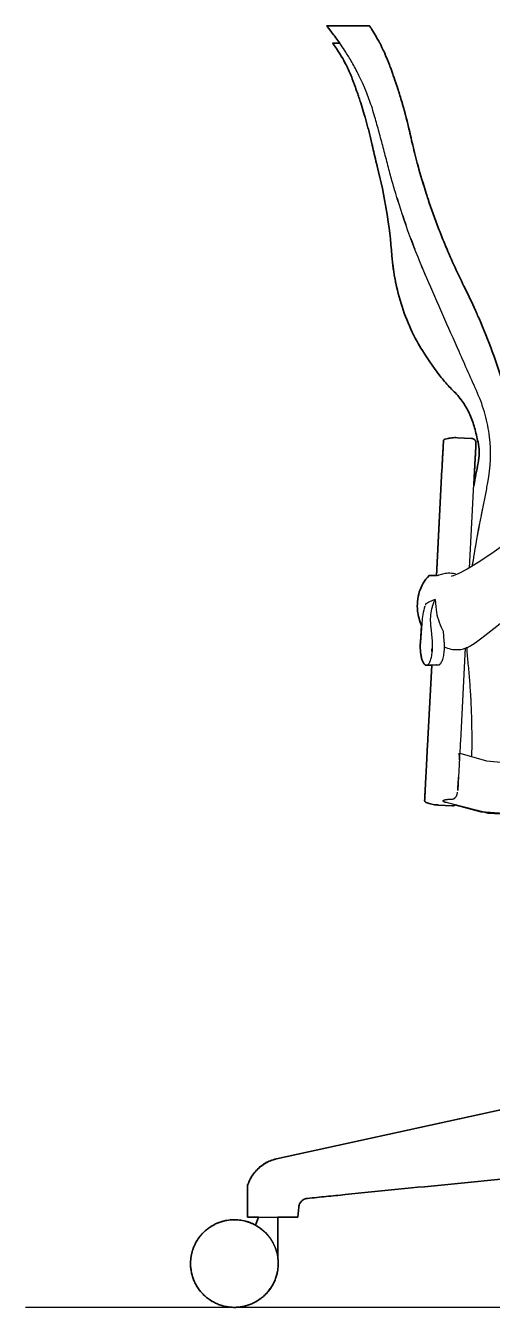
# Model space of a CAD drawing. Header units: millimetres. Extents: x 0 to 2114, y -1173 to 930.
# Drawn here: x 1172 to 1510, y 0 to 930 of the extents above; entities that cross this region are included whole.
import ezdxf

# ---------------------------------------------------------------- set-up
doc = ezdxf.new("R2010")
doc.units = ezdxf.units.MM
doc.layers.add('Blocks', color=7, linetype='Continuous')
for name, color, linetype, lineweight, true_color in [('Blocks$Inner', 7, 'Continuous', 25, 0x007f00), ('Blocks$Outline', 7, 'Continuous', 35, 0xff3f3f), ('Groud', 7, 'Continuous', 25, 0x243775)]:
    doc.layers.add(name, color=color, linetype=linetype, lineweight=lineweight, true_color=true_color)

# ---------------------------------------------------------------- blocks, each defined once
blk = doc.blocks.new('Aeron Size A Office Chair Side')
at = {"layer": 'Blocks$Inner'}
for p, q in [((218.11, 929.75), (249.33, 929.75)), ((227.8, 917.14), (222.52, 917.14)), ((287.23, 495.78), (286.24, 482.64)), ((294.91, 483.34), (293.96, 493.5)), ((294.87, 465.79), (290.6, 465.79)), ((298.97, 465.79), (290.6, 465.79)), ((311.44, 364.46), (311.42, 364.44)), ((168.83, 65.34), (166.59, 59.67)), ((182.91, 35.53), (182.85, 65.34))]:
    blk.add_line(p, q, dxfattribs=at)
for points in [[(325.48, 606.7), (325.49, 606.92), (325.54, 607.72), (325.58, 608.52), (325.62, 609.32), (325.66, 610.12), (325.7, 610.91), (325.74, 611.69), (325.78, 612.47), (325.82, 613.23), (325.86, 613.99), (325.9, 614.73), (325.94, 615.46), (325.98, 616.18), (326.02, 616.88), (326.05, 617.57), (326.09, 618.24), (326.12, 618.89), (326.15, 619.52), (326.19, 620.13), (326.22, 620.71), (326.25, 621.28), (326.27, 621.82), (326.3, 622.34), (326.33, 622.83), (326.35, 623.3), (326.38, 623.74), (326.4, 624.16), (326.42, 624.54), (326.44, 624.9), (326.45, 625.23), (326.47, 625.53), (326.48, 625.79), (326.5, 626.03), (326.51, 626.24), (326.52, 626.41), (326.52, 626.56), (326.53, 626.67), (326.53, 626.75), (326.54, 626.81), (326.54, 626.95), (326.54, 627.09), (326.53, 627.22), (326.52, 627.36), (326.5, 627.49), (326.48, 627.63), (326.45, 627.76), (326.42, 627.89), (326.38, 628.02), (326.34, 628.15), (326.29, 628.28), (326.24, 628.4), (326.18, 628.52), (326.11, 628.64), (326.05, 628.76), (325.97, 628.87), (325.89, 628.98), (325.81, 629.09), (325.73, 629.2), (325.64, 629.3), (325.54, 629.4), (325.44, 629.49), (325.34, 629.58), (325.24, 629.67), (325.13, 629.75), (325.02, 629.82), (324.9, 629.9), (324.78, 629.96), (324.66, 630.03), (324.54, 630.09), (324.42, 630.14), (324.29, 630.19), (324.16, 630.23), (324.03, 630.27), (323.9, 630.3), (323.77, 630.33), (323.63, 630.35), (323.5, 630.37), (323.36, 630.38), (323.33, 630.38), (313.04, 630.92), (312.03, 630.95), (311.01, 630.94), (310, 630.9), (308.98, 630.81), (307.98, 630.68), (306.97, 630.51), (306.43, 630.4), (304.15, 629.91), (304.09, 629.9), (304.03, 629.88), (303.98, 629.87), (303.92, 629.84), (303.86, 629.82), (303.81, 629.8), (303.75, 629.77), (303.7, 629.74), (303.65, 629.71), (303.6, 629.67), (303.55, 629.64), (303.5, 629.6), (303.46, 629.56), (303.41, 629.52), (303.37, 629.48), (303.33, 629.43), (303.29, 629.39), (303.25, 629.34), (303.22, 629.29), (303.18, 629.24), (303.15, 629.19), (303.12, 629.13), (303.1, 629.08), (303.07, 629.02), (303.05, 628.97), (303.03, 628.91), (303.01, 628.85), (302.99, 628.8), (302.98, 628.74), (302.97, 628.68), (302.96, 628.62), (302.96, 628.56), (302.95, 628.51), (302.95, 628.49), (302.95, 628.43), (302.94, 628.34), (302.94, 628.21), (302.93, 628.06), (302.92, 627.87), (302.91, 627.65), (302.89, 627.4), (302.88, 627.11), (302.86, 626.8), (302.85, 626.46), (302.83, 626.08), (302.8, 625.68), (302.78, 625.25), (302.76, 624.79), (302.73, 624.31), (302.71, 623.8), (302.68, 623.26), (302.65, 622.7), (302.62, 622.11), (302.59, 621.5), (302.55, 620.88), (302.52, 620.23), (302.48, 619.56), (302.45, 618.87), (302.41, 618.16), (302.37, 617.44), (302.33, 616.7), (302.29, 615.95), (302.25, 615.19), (302.21, 614.41), (302.17, 613.62), (302.13, 612.83), (302.09, 612.03), (302.05, 611.22), (302, 610.4), (301.96, 609.58), (301.92, 608.76), (301.87, 607.94), (297.83, 530.81)], [(321.79, 536.31), (325.48, 606.7), (325.52, 607.51), (325.57, 608.31), (325.61, 609.11), (325.65, 609.91), (325.69, 610.7), (325.73, 611.48), (325.77, 612.26), (325.81, 613.03), (325.85, 613.79), (325.89, 614.53), (325.93, 615.27), (325.97, 615.99), (326.01, 616.7), (326.04, 617.39), (326.08, 618.06), (326.11, 618.71), (326.15, 619.35), (326.18, 619.96), (326.21, 620.56), (326.24, 621.13), (326.27, 621.68), (326.29, 622.2), (326.32, 622.7), (326.35, 623.18), (326.37, 623.63), (326.39, 624.05), (326.41, 624.44), (326.43, 624.81), (326.45, 625.14), (326.46, 625.45), (326.48, 625.72), (326.49, 625.97), (326.5, 626.19), (326.51, 626.37), (326.52, 626.52), (326.53, 626.64), (326.53, 626.73), (326.54, 626.79), (326.54, 626.81)], [(373.51, 595.14), (372.32, 584.64), (363.42, 568.66), (350.58, 555.82), (338.04, 546.94), (328.01, 540.35), (320.06, 535.61), (314.06, 532.48), (310.03, 530.78), (309.05, 530.46), (308.52, 530.32)], [(381.11, 525.28), (369.34, 516.23), (361.85, 510.3), (352.87, 503.09), (345.3, 496.96), (339.36, 492.17), (330.81, 485.43), (325.88, 481.84), (321.99, 479.51), (318.43, 478.05), (317.47, 477.77)], [(296.9, 513.51), (297.06, 510.83), (297.31, 508.15)], [(301.23, 493.5), (301.91, 491.96), (302.62, 490.44), (303.28, 483.34)], [(318.76, 478.36), (315.23, 411.08), (315.14, 409.32), (315.05, 407.56), (314.95, 405.81), (314.86, 404.07), (314.77, 402.34), (314.68, 400.62), (314.59, 398.92), (314.51, 397.24), (314.42, 395.58), (314.33, 393.95), (314.25, 392.34), (314.17, 390.77), (314.08, 389.22), (314.01, 387.71), (313.93, 386.24), (313.85, 384.81), (313.78, 383.42), (313.71, 382.07), (313.64, 380.77), (313.58, 379.52), (313.51, 378.32), (313.45, 377.17), (313.4, 376.08), (313.34, 375.04), (313.34, 374.96)], [(294.45, 466.22), (291.62, 412.32), (291.53, 410.54), (291.44, 408.77), (291.34, 407), (291.25, 405.24), (291.16, 403.49), (291.07, 401.75), (290.98, 400.03), (290.89, 398.33), (290.8, 396.66), (290.72, 395.01), (290.63, 393.38), (290.55, 391.79), (290.47, 390.23), (290.39, 388.71), (290.31, 387.22), (290.23, 385.77), (290.16, 384.37), (290.09, 383.01), (290.02, 381.69), (289.95, 380.43), (289.89, 379.22), (289.83, 378.06), (289.77, 376.95), (289.71, 375.9), (289.66, 374.91), (289.61, 373.98), (289.57, 373.11), (289.53, 372.31), (289.49, 371.56), (289.45, 370.89), (289.42, 370.28), (289.39, 369.73), (289.37, 369.26), (289.34, 368.85), (289.33, 368.51), (289.31, 368.25), (289.3, 368.05), (289.3, 367.92), (289.29, 367.87), (289.29, 367.74), (289.29, 367.68), (289.3, 367.62), (289.31, 367.56), (289.32, 367.5), (289.33, 367.44), (289.35, 367.39), (289.36, 367.33), (289.38, 367.27), (289.4, 367.21), (289.43, 367.16), (289.45, 367.1), (289.48, 367.05), (289.51, 367), (289.55, 366.95), (289.58, 366.9), (289.62, 366.85), (289.65, 366.8), (289.69, 366.76), (289.74, 366.71), (289.78, 366.67), (289.83, 366.63), (289.87, 366.59), (289.92, 366.56), (289.97, 366.52), (290.02, 366.49), (290.07, 366.46), (290.13, 366.43), (290.18, 366.41), (290.24, 366.38), (290.3, 366.36), (290.34, 366.35), (292.56, 365.63), (293.53, 365.33), (294.51, 365.08), (295.5, 364.86), (296.5, 364.68), (297.51, 364.55), (298.52, 364.45), (299.08, 364.42), (309.36, 363.88), (309.5, 363.87), (309.63, 363.88), (309.77, 363.88), (309.9, 363.89), (310.04, 363.91), (310.17, 363.93), (310.3, 363.96), (310.43, 363.99), (310.56, 364.03), (310.69, 364.08), (310.82, 364.13), (310.94, 364.18), (311.07, 364.24), (311.19, 364.3), (311.3, 364.37), (311.42, 364.44), (311.53, 364.52)], [(314.82, 402.12), (334.18, 396.43), (362.64, 393.87), (385.44, 394.41), (469.25, 399.59), (472.62, 400.02)], [(362.95, 357), (330.38, 359.46), (304.13, 366.39)], [(402.03, 358.35), (385.75, 357.54), (362.95, 357), (335.44, 358.64), (309.42, 365.08)], [(478.21, 172.59), (181.86, 107.72), (180.76, 107.46), (179.68, 107.15), (178.61, 106.8), (177.55, 106.41), (176.51, 105.97), (175.49, 105.5), (174.49, 104.98), (173.51, 104.43), (172.56, 103.83), (171.62, 103.2), (170.72, 102.54), (169.84, 101.83), (168.99, 101.09), (168.17, 100.32), (167.38, 99.52), (166.63, 98.68), (165.91, 97.82), (165.22, 96.92), (164.57, 96), (163.96, 95.06), (163.38, 94.09), (162.85, 93.1), (162.35, 92.09), (161.9, 91.06), (161.49, 90.01), (161.12, 88.95), (160.91, 88.28)], [(160.91, 88.28), (160.9, 65.34), (183.55, 65.34), (197.38, 65.34), (198.02, 72.67)]]:
    blk.add_lwpolyline(points, dxfattribs=at)
at = {"layer": 'Blocks$Inner', "extrusion": (0, 0, -1)}
for start, end in [(55.33837, 124.66163), (270, 90), (19.28909, 52.41344), (90, 270), (127.58656, 160.71091)]:
    blk.add_arc((-151.35, 31.78), 31.78, start, end, dxfattribs=at)
at = {"layer": 'Blocks$Inner'}
for points in [[(257.55, 915.65), (256.19, 918.35), (253.66, 922.91), (250.79, 927.54), (249.26, 929.85), (249.26, 929.85), (249.51, 929.46)], [(241.69, 893.65), (239.95, 897.19), (236.57, 903.49), (232.03, 910.91), (229.76, 914.3), (228.83, 915.65)], [(257.43, 915.89), (257.01, 916.73), (256.79, 917.14), (256.79, 917.14)], [(263.36, 902.51), (262.21, 905.53), (260, 910.71), (258.26, 914.26), (257.55, 915.65)], [(259.27, 912.13), (260.06, 910.47), (260.99, 908.4), (262.02, 905.89)], [(229.94, 905.89), (230.95, 904.11), (233.21, 899.92), (235.66, 894.37), (236.86, 891.23)], [(262.02, 905.89), (262.23, 905.38), (262.66, 904.31), (263.12, 903.13), (263.36, 902.51)], [(266.6, 893.65), (266.03, 895.28), (264.91, 898.38), (263.86, 901.18), (263.36, 902.51)], [(253.25, 863.47), (252.04, 867.77), (249.46, 875.71), (245.33, 885.99), (242.84, 891.31), (241.69, 893.65)], [(266, 895.33), (266.18, 894.83), (266.37, 894.32), (266.55, 893.79)], [(279.06, 850.15), (278.03, 854.78), (275.88, 863.59), (272.51, 875.64), (269.26, 885.95), (267.43, 891.31), (266.6, 893.65)], [(236.86, 891.23), (237.15, 890.45), (237.76, 888.84), (238.38, 887.15), (238.69, 886.29)], [(262.3, 829.76), (261.31, 833.66), (259.3, 841.37), (256.23, 852.79), (254.24, 859.96), (253.25, 863.47)], [(290.46, 808.12), (289.03, 812.59), (286.26, 821.66), (282.35, 836.03), (280.11, 845.44), (279.06, 850.15)], [(251.24, 843.24), (251.75, 840.98), (252.78, 836.5), (253.85, 832.11), (254.4, 829.94)], [(254.4, 829.94), (254.49, 829.59), (254.66, 828.9), (254.83, 828.22), (254.92, 827.87)], [(254.92, 827.87), (257.67, 817.11), (262.2, 795.44), (264.79, 773.71), (265.61, 762.87)], [(268.32, 808.12), (267.27, 811.59), (265.22, 818.68), (263.26, 826.02), (262.3, 829.76)], [(291.78, 804.07), (289.14, 812.03), (286.72, 820.09), (284.49, 828.22)], [(290.88, 746.65), (286.48, 756.72), (278.31, 777.07), (271.43, 797.73), (268.32, 808.12)], [(317.83, 740.85), (312.38, 751.77), (302.37, 773.96), (294.13, 796.67), (290.46, 808.12)], [(273.41, 792.06), (274.15, 789.85), (274.9, 787.65), (275.66, 785.46)], [(299.41, 782.69), (300.79, 779.11), (302.21, 775.55), (303.67, 772.01)], [(268.11, 744.51), (266.91, 750.61), (266.08, 756.74), (265.61, 762.87)], [(265.61, 762.87), (266.12, 756.16), (268, 742.84), (273.33, 723.47), (278.48, 711.14), (281.44, 705.16)], [(290.88, 746.65), (289.27, 750.32), (287.71, 754.01), (286.18, 757.73)], [(314.29, 693.37), (310.36, 702.27), (302.52, 720.05), (294.75, 737.79), (290.88, 746.65)], [(338.35, 693.37), (335.36, 701.47), (328.95, 717.49), (321.68, 733.13), (317.83, 740.85)], [(281.44, 705.16), (283.87, 700.25), (289.29, 690.59), (300.3, 675.8)], [(327.64, 663.25), (325.4, 668.29), (320.94, 678.34), (316.5, 688.37), (314.29, 693.37)], [(310.68, 664.25), (313.07, 661.85), (317.41, 656.61), (322.41, 647.76), (324.67, 641.35), (325.5, 638.07)], [(325.5, 638.07), (325.94, 636.33), (326.81, 632.83), (327.63, 629.31), (328.04, 627.55)], [(328.04, 627.55), (328.53, 625.41), (329.08, 621.02), (328.74, 616.6), (328.36, 614.43)], [(331.46, 579.53), (332.11, 582.69), (333.38, 589.01), (334.59, 595.34), (335.19, 598.5)], [(330.45, 574.56), (330.62, 575.39), (330.95, 577.05), (331.29, 578.7), (331.46, 579.53)], [(323.93, 537.51), (324.16, 538.98), (324.38, 540.46), (324.62, 541.92)], [(298.77, 530.72), (297.75, 530.89), (295.69, 531.07), (293.64, 530.97), (292.61, 530.84)], [(306.13, 532.58), (304.83, 532.52), (302.31, 532.15), (299.93, 531.28), (298.77, 530.72)], [(311.59, 532.06), (309.81, 532.47), (308, 532.64), (306.13, 532.58)], [(294.48, 512.47), (293.74, 512.15), (292.27, 511.49), (290.81, 510.8), (290.08, 510.45)], [(296.9, 513.51), (296.5, 513.34), (295.69, 512.99), (294.88, 512.64), (294.48, 512.47)], [(289.48, 508.63), (288.88, 506.69), (287.93, 502.75), (287.43, 498.74), (287.3, 496.73)], [(293.7, 496.73), (293.56, 498.65), (293.63, 502.49), (294.38, 506.28), (294.92, 508.15)], [(297.31, 508.15), (297.59, 505.62), (298.54, 500.62), (300.21, 495.82), (301.23, 493.5)], [(313.51, 477.16), (314.9, 477.23), (317.6, 477.65), (320.13, 478.64), (321.36, 479.28)], [(319.74, 478.99), (319.93, 475.45), (320.21, 471.9), (320.57, 468.37)], [(320.57, 468.37), (320.97, 464.49), (321.68, 456.74), (322.22, 448.97), (322.46, 445.09)], [(322.25, 448.35), (322.42, 445.8), (322.57, 443.24), (322.7, 440.69)], [(322.46, 445.09), (322.78, 439.7), (323.26, 429.17), (323.52, 413.77), (323.43, 404.5), (323.34, 400.06)], [(314.05, 401.98), (314.04, 401.49), (314.04, 401), (314.03, 400.54)], [(462.43, 168.37), (443.25, 164.37), (404.86, 156.28), (346.95, 143.68), (289.29, 131.13), (250.82, 122.74), (231.6, 118.54)], [(231.6, 118.54), (223.54, 116.77), (207.4, 113.24), (191.44, 109.73), (183.55, 107.98)], [(175.14, 105.05), (174.61, 104.77), (174.09, 104.48), (173.58, 104.18)], [(183.55, 107.98), (183.35, 107.94), (182.95, 107.85), (182.55, 107.76), (182.35, 107.72)], [(204.28, 79.04), (208.81, 79.5), (217.91, 80.41), (227.04, 81.33), (231.6, 81.78)]]:
    blk.add_open_spline(points, degree=3, dxfattribs=at)
for points, knots in [([(228.83, 915.65), (227.45, 917.67), (224.89, 921.24), (220.68, 926.7), (218.02, 929.85), (218.03, 929.85), (218.35, 929.46)], [10, 10, 10, 10, 10.1071429, 10.2142857, 10.4285714, 10.5714286, 10.5714286, 10.5714286, 10.5714286]), ([(222.52, 917.14), (222.52, 917.14), (223.16, 916.31), (225.89, 912.52), (228.5, 908.41), (229.94, 905.89)], [0, 0, 0, 0, 0.1666542, 0.3333271, 0.5, 0.5, 0.5, 0.5]), ([(238.69, 886.29), (239.18, 884.93), (240.1, 882.38), (241.66, 877.78), (243.17, 873.2), (245.03, 867.2), (246.82, 860.98), (248.24, 855.67), (249.61, 850.3), (250.61, 846.11), (251.24, 843.24)], [2.5, 2.5, 2.5, 2.5, 2.7, 2.8, 2.9, 3.05, 3.2, 3.275, 3.35, 3.5, 3.5, 3.5, 3.5]), ([(279.06, 850.15), (278.33, 853.42), (276.84, 859.69), (274.15, 869.89), (271.81, 877.82), (270.08, 883.33), (269.4, 885.41), (269.11, 886.29)], [4.893934, 4.893934, 4.893934, 4.893934, 5.093934, 5.293934, 5.593934, 5.743934, 5.893934, 5.893934, 5.893934, 5.893934]), ([(269.11, 886.29), (269.5, 885.11), (270.44, 882.21), (272.67, 875), (275.12, 866.37), (277.4, 857.36), (278.51, 852.61), (279.06, 850.15)], [5.893934, 5.893934, 5.893934, 5.893934, 6.093934, 6.293934, 6.593934, 6.743934, 6.893934, 6.893934, 6.893934, 6.893934]), ([(269.28, 804.95), (269.64, 803.76), (270.33, 801.56), (271.02, 799.36), (271.35, 798.35)], [-0.7090833, -0.7090833, -0.7090833, -0.7090833, -0.66666667, -0.63071602, -0.63071602, -0.63071602, -0.63071602]), ([(279.24, 775.51), (279.47, 774.89), (280.43, 772.32), (281.4, 769.76), (282.15, 767.82)], [-0.35589135, -0.35589135, -0.35589135, -0.35589135, -0.33333333, -0.26209283, -0.26209283, -0.26209283, -0.26209283]), ([(327.74, 719.68), (327.24, 720.82), (324.09, 727.92), (320.76, 734.96), (317.83, 740.85)], [-0.5954826, -0.5954826, -0.5954826, -0.5954826, -0.5, 0, 0, 0, 0]), ([(355, 638.13), (352.91, 646.96), (347.93, 665.63), (341.87, 683.84), (338.35, 693.37)], [0.9521773, 0.9521773, 0.9521773, 0.9521773, 1.3938592, 1.8939344, 1.8939344, 1.8939344, 1.8939344]), ([(300.3, 675.8), (300.39, 675.69), (301.52, 674.31), (304.85, 670.36), (308.28, 666.66), (310.68, 664.25)], [7.8333333, 7.8333333, 7.8333333, 7.8333333, 7.8432376, 7.9682376, 8.2182376, 8.2182376, 8.2182376, 8.2182376]), ([(335.19, 598.5), (337.25, 609.41), (337.81, 626.19), (333.58, 647.86), (329.87, 658.24), (327.64, 663.25)], [2, 2, 2, 2, 2.5, 2.75, 3, 3, 3, 3]), ([(328.36, 614.43), (327.41, 609.05), (326.27, 602.84), (325.08, 596.62), (324.92, 595.8)], [11.2182376, 11.2182376, 11.2182376, 11.2182376, 11.7182376, 11.7948728, 11.7948728, 11.7948728, 11.7948728]), ([(323.94, 537.58), (324.42, 540.7), (326.39, 553.1), (328.63, 565.41), (330.45, 574.56)], [-0.6679927, -0.6679927, -0.6679927, -0.6679927, -0.5, 0, 0, 0, 0]), ([(326.13, 551.13), (326.47, 553.09), (327.49, 558.97), (328.57, 564.84), (329.32, 568.75)], [0.3705679, 0.3705679, 0.3705679, 0.3705679, 0.5, 0.7603402, 0.7603402, 0.7603402, 0.7603402]), ([(292.61, 530.84), (290.92, 529.16), (288.04, 525.54), (285.2, 519.06), (283.88, 512.16), (284.02, 503.81), (285.64, 497.97), (287.14, 494.67)], [3, 3, 3, 3, 3.1428571, 3.2857143, 3.4285714, 3.5714286, 3.7939772, 3.7939772, 3.7939772, 3.7939772]), ([(303.43, 479.27), (304.97, 478.55), (308.29, 477.38), (311.72, 477.1), (313.51, 477.16)], [0.3440065, 0.3440065, 0.3440065, 0.3440065, 0.6666667, 1, 1, 1, 1]), ([(314.5, 397.2), (314.51, 397.34), (314.54, 397.81), (314.57, 398.44), (314.6, 399.04), (314.62, 399.46), (314.64, 399.85), (314.67, 400.34), (314.7, 400.9), (314.73, 401.48), (314.74, 401.81), (314.75, 401.96)], [-0.2287779, -0.2287779, -0.2287779, -0.2287779, -0.2142857, -0.1785714, -0.1607143, -0.1428571, -0.125, -0.1071429, -0.0714286, -0.0357143, 0, 0, 0, 0]), ([(313.34, 374.96), (313.44, 376.87), (313.61, 380.07), (313.78, 383.43), (313.85, 384.72)], [92.3746831, 92.3746831, 92.3746831, 92.3746831, 92.5889688, 92.7200448, 92.7200448, 92.7200448, 92.7200448]), ([(309.62, 368.75), (309.83, 368.78), (310.12, 368.85), (310.48, 368.99), (310.73, 369.11), (310.96, 369.26), (311.17, 369.44), (311.33, 369.6), (311.48, 369.77), (311.66, 369.97), (311.85, 370.22), (312.02, 370.48), (312.21, 370.79), (312.42, 371.19), (312.86, 372.18), (313.1, 373.09), (313.22, 373.83)], [0, 0, 0, 0, 0.0714286, 0.1071429, 0.1428571, 0.1785714, 0.2142857, 0.25, 0.2678571, 0.3035714, 0.3571429, 0.3928571, 0.4285714, 0.5, 0.5714286, 0.8571429, 0.8571429, 0.8571429, 0.8571429]), ([(304.67, 366.22), (304.63, 366.23), (304.55, 366.25), (304.39, 366.3), (304.11, 366.4), (303.72, 366.54), (303.38, 366.68), (303.15, 366.81), (303.02, 366.9), (302.92, 367), (302.79, 367.15), (302.69, 367.35), (302.68, 367.55), (302.75, 367.7), (302.86, 367.84), (303.12, 367.99), (303.52, 368.12), (303.87, 368.21), (304.15, 368.28), (304.44, 368.34), (304.71, 368.4), (304.98, 368.45), (305.36, 368.5), (305.86, 368.56), (306.38, 368.6), (306.8, 368.63), (307.11, 368.65), (307.42, 368.68), (307.83, 368.7), (308.56, 368.74), (309.19, 368.75), (309.62, 368.75)], [-0.8333333, -0.8333333, -0.8333333, -0.8333333, -0.8229167, -0.8125, -0.7916667, -0.75, -0.7083333, -0.6875, -0.6666667, -0.6458333, -0.625, -0.5833333, -0.5416667, -0.5208333, -0.5, -0.4583333, -0.4166667, -0.3958333, -0.375, -0.3541667, -0.3333333, -0.3125, -0.2916667, -0.25, -0.2083333, -0.1875, -0.1666667, -0.1458333, -0.125, -0.0833333, 0, 0, 0, 0]), ([(182.35, 107.72), (180.61, 107.31), (178.03, 106.51), (175.25, 105.16), (173.74, 104.3), (172.65, 103.63), (171.6, 102.92), (170.28, 101.92), (169.05, 100.87), (167.92, 99.79), (167.12, 98.95), (166.37, 98.1), (165.66, 97.24), (165, 96.38), (164.39, 95.49), (163.91, 94.76), (163.6, 94.25), (163.43, 93.96), (163.26, 93.68), (163.05, 93.32), (162.74, 92.73), (162.39, 91.99), (162.07, 91.28), (161.83, 90.76), (161.67, 90.4), (161.51, 90.07), (161.33, 89.65), (161.05, 88.99), (160.93, 88.53), (160.91, 88.28)], [-23.995716, -23.995716, -23.995716, -23.995716, -23.852859, -23.78143, -23.745716, -23.710002, -23.674288, -23.638573, -23.567145, -23.53143, -23.495716, -23.460002, -23.424288, -23.388573, -23.352859, -23.317145, -23.299288, -23.290359, -23.28143, -23.263573, -23.245716, -23.210002, -23.174288, -23.15643, -23.138573, -23.120716, -23.102859, -23.067145, -22.995716, -22.995716, -22.995716, -22.995716]), ([(231.6, 81.78), (257.24, 84.36), (308.53, 89.48), (362.21, 94.86), (390.22, 97.62), (392.59, 97.86)], [45.8390826, 45.8390826, 45.8390826, 45.8390826, 46.172416, 46.5057493, 46.5364879, 46.5364879, 46.5364879, 46.5364879]), ([(198.02, 72.67), (198.12, 73.76), (198.63, 75.32), (199.96, 77.03), (201.65, 78.39), (203.19, 78.93), (204.28, 79.04)], [43.839083, 43.839083, 43.839083, 43.839083, 44.172416, 44.339083, 44.505749, 44.839083, 44.839083, 44.839083, 44.839083]), ([(166.59, 59.67), (166.63, 59.65), (166.78, 59.57), (167.13, 59.37), (167.38, 59.22), (167.66, 59.06), (168.09, 58.8), (168.72, 58.4), (169.29, 58.02), (169.75, 57.69), (170.1, 57.45), (170.45, 57.19), (170.94, 56.81), (171.56, 56.31), (172.2, 55.77), (172.69, 55.33), (173.05, 55), (173.41, 54.66), (173.88, 54.2), (174.47, 53.6), (175.03, 52.98), (175.47, 52.48), (175.79, 52.1), (176.1, 51.72), (176.51, 51.2), (177, 50.55), (177.57, 49.75), (178.11, 48.94), (178.61, 48.12), (179.25, 47.02), (179.98, 45.61), (180.62, 44.18), (181.02, 43.17), (181.24, 42.59), (181.39, 42.15), (181.54, 41.71), (181.73, 41.12), (181.95, 40.37), (182.15, 39.62), (182.29, 39.05), (182.39, 38.62), (182.47, 38.21), (182.58, 37.67), (182.75, 36.75), (182.85, 36.01), (182.91, 35.53)], [0, 0, 0, 0, 0.055559, 0.083339, 0.097229, 0.111119, 0.138898, 0.166678, 0.194458, 0.208348, 0.222237, 0.236127, 0.250017, 0.277797, 0.305576, 0.319466, 0.333356, 0.347246, 0.361136, 0.388916, 0.416695, 0.430585, 0.444475, 0.458365, 0.472255, 0.500034, 0.527814, 0.555594, 0.583373, 0.611153, 0.666712, 0.722272, 0.750051, 0.763941, 0.777831, 0.791721, 0.805611, 0.83339, 0.86117, 0.87506, 0.88895, 0.90284, 0.916729, 0.944509, 1, 1, 1, 1]), ([(173.03, 55.02), (172.91, 55.14), (172.66, 55.36), (172.17, 55.8), (171.53, 56.34), (170.9, 56.84), (170.41, 57.21), (170.06, 57.47), (169.72, 57.72), (169.25, 58.04), (168.68, 58.42), (168.06, 58.82), (167.72, 59.03), (167.57, 59.11)], [-0.3333333, -0.3333333, -0.3333333, -0.3333333, -0.3194444, -0.3055556, -0.2777778, -0.25, -0.2361111, -0.2222222, -0.2083333, -0.1944444, -0.1666667, -0.1388889, -0.1111111, -0.1111111, -0.1111111, -0.1111111]), ([(178.09, 48.96), (177.91, 49.23), (177.55, 49.77), (176.99, 50.57), (176.49, 51.23), (176.08, 51.74), (175.77, 52.12), (175.45, 52.5), (175.01, 53.01), (174.51, 53.55), (174.12, 53.96), (173.95, 54.12)], [-0.5555556, -0.5555556, -0.5555556, -0.5555556, -0.5277778, -0.5, -0.4722222, -0.4583333, -0.4444444, -0.4305556, -0.4166667, -0.3888889, -0.3695044, -0.3695044, -0.3695044, -0.3695044]), ([(182.05, 40.01), (182.01, 40.13), (181.9, 40.55), (181.73, 41.13), (181.54, 41.72), (181.39, 42.16), (181.23, 42.6), (181.02, 43.18), (180.62, 44.2), (180.1, 45.34), (179.54, 46.47), (179.23, 47.03), (179.08, 47.31)], [-0.8448349, -0.8448349, -0.8448349, -0.8448349, -0.8333333, -0.8055556, -0.7916667, -0.7777778, -0.7638889, -0.75, -0.7222222, -0.6666667, -0.6388889, -0.6111111, -0.6111111, -0.6111111, -0.6111111])]:
    blk.add_open_spline(points, degree=3, knots=knots, dxfattribs=at)
for points, weights in [([(294.92, 508.15), (295.56, 510.36), (296.45, 512.47)], [0.906056194592, 0.892867046146, 0.882991123347]), ([(296.45, 512.47), (296.67, 512.99), (296.9, 513.51)], [0.882991123347, 0.881047783135, 0.879232733074]), ([(290.08, 510.45), (289.92, 510), (289.77, 509.55)], [0.892988245196, 0.89538412022, 0.897925557265]), ([(290.16, 509.54), (290.12, 510), (290.08, 510.45)], [0.963199241069, 0.965356488902, 0.967556179911]), ([(287.3, 496.73), (287.26, 496.25), (287.23, 495.78)], [0.928334310812, 0.925998185377, 0.923735039546]), ([(293.96, 493.5), (293.81, 495.1), (293.7, 496.73)], [0.910641648909, 0.918087597137, 0.926504710832]), ([(294.69, 475.56), (294.58, 476.6), (294.53, 477.68)], [0.907179345723, 0.92556607234, 0.950257054328])]:
    blk.add_rational_spline(points, weights, degree=2, dxfattribs=at)
for points, weights, knots in [([(290.6, 465.79), (286.13, 465.79), (286.13, 479.55), (286.13, 481.12), (286.24, 482.64)], [1, 0.707106781187, 1, 0.954933193965, 0.923735039546], [8.367728, 8.367728, 8.367728, 9.938524, 9.938524, 10.180219, 10.180219, 10.180219]), ([(286.24, 482.64), (286.13, 481.12), (286.13, 479.55), (286.13, 475.71), (286.77, 472.43)], [0.923735039546, 0.954933193965, 1, 0.896516949507, 0.866157761579], [14.1879227, 14.1879227, 14.1879227, 14.4296175, 14.4296175, 14.9846007, 14.9846007, 14.9846007]), ([(290.6, 465.79), (295.08, 465.79), (295.08, 479.55), (295.08, 481.48), (294.91, 483.34)], [1, 0.707106781187, 1, 0.944988514409, 0.910641648909], [-8.367728, -8.367728, -8.367728, -6.796932, -6.796932, -6.501903, -6.501903, -6.501903]), ([(303.28, 483.34), (303.45, 481.48), (303.45, 479.55), (303.45, 465.79), (298.97, 465.79), (298.45, 465.79), (297.93, 466.17)], [0.910641648909, 0.944988514409, 1, 0.707106781187, 1, 0.953503711465, 0.921769832632], [18.749766, 18.749766, 18.749766, 19.044794, 19.044794, 20.615591, 20.615591, 20.864952, 20.864952, 20.864952])]:
    blk.add_rational_spline(points, weights, degree=2, knots=knots, dxfattribs=at)
at = {"layer": 'Blocks$Outline'}
for points in [[(218.11, 929.75), (249.32, 929.75)], [(222.52, 917.14), (227.8, 917.14)], [(302.65, 622.7), (302.68, 623.26)], [(302.68, 623.26), (302.71, 623.8)], [(302.71, 623.8), (302.73, 624.31)], [(302.73, 624.31), (302.76, 624.79)], [(302.76, 624.79), (302.78, 625.25)], [(302.78, 625.25), (302.8, 625.68)], [(302.8, 625.68), (302.83, 626.08)], [(302.83, 626.08), (302.85, 626.46)], [(302.85, 626.46), (302.86, 626.8)], [(302.86, 626.8), (302.88, 627.11)], [(302.88, 627.11), (302.89, 627.4)], [(302.89, 627.4), (302.91, 627.65)], [(302.91, 627.65), (302.92, 627.87)], [(302.92, 627.87), (302.93, 628.06)], [(302.93, 628.06), (302.94, 628.21)], [(302.94, 628.34), (302.95, 628.43)], [(302.94, 628.21), (302.94, 628.34)], [(302.95, 628.51), (302.96, 628.56)], [(302.95, 628.49), (302.95, 628.51)], [(302.95, 628.43), (302.95, 628.49)], [(302.96, 628.62), (302.97, 628.68)], [(302.96, 628.56), (302.96, 628.62)], [(302.97, 628.68), (302.98, 628.74)], [(302.98, 628.74), (302.99, 628.8)], [(302.99, 628.8), (303.01, 628.85)], [(303.01, 628.85), (303.03, 628.91)], [(303.03, 628.91), (303.05, 628.97)], [(303.05, 628.97), (303.07, 629.02)], [(303.07, 629.02), (303.1, 629.08)], [(303.1, 629.08), (303.12, 629.13)], [(303.12, 629.13), (303.15, 629.19)], [(303.15, 629.19), (303.18, 629.24)], [(303.18, 629.24), (303.22, 629.29)], [(303.22, 629.29), (303.25, 629.34)], [(303.25, 629.34), (303.29, 629.39)], [(303.29, 629.39), (303.33, 629.43)], [(303.33, 629.43), (303.37, 629.48)], [(303.37, 629.48), (303.41, 629.52)], [(303.41, 629.52), (303.46, 629.56)], [(303.46, 629.56), (303.5, 629.6)], [(303.5, 629.6), (303.55, 629.64)], [(303.55, 629.64), (303.6, 629.67)], [(303.6, 629.67), (303.65, 629.71)], [(303.65, 629.71), (303.7, 629.74)], [(303.7, 629.74), (303.75, 629.77)], [(303.75, 629.77), (303.81, 629.8)], [(303.81, 629.8), (303.86, 629.82)], [(303.86, 629.82), (303.92, 629.84)], [(303.92, 629.84), (303.98, 629.87)], [(303.98, 629.87), (304.03, 629.88)], [(304.03, 629.88), (304.09, 629.9)], [(304.09, 629.9), (304.15, 629.91)], [(304.15, 629.91), (306.43, 630.4)], [(306.43, 630.4), (306.97, 630.51)], [(306.97, 630.51), (307.98, 630.68)], [(307.98, 630.68), (308.98, 630.81)], [(308.98, 630.81), (310, 630.9)], [(310, 630.9), (311.01, 630.94)], [(311.01, 630.94), (312.03, 630.95)], [(312.03, 630.95), (313.04, 630.92)], [(313.04, 630.92), (323.33, 630.38)], [(323.33, 630.38), (323.36, 630.38)], [(323.36, 630.38), (323.5, 630.37)], [(323.5, 630.37), (323.63, 630.35)], [(323.63, 630.35), (323.77, 630.33)], [(323.77, 630.33), (323.9, 630.3)], [(323.9, 630.3), (324.03, 630.27)], [(324.03, 630.27), (324.16, 630.23)], [(324.16, 630.23), (324.29, 630.19)], [(324.29, 630.19), (324.42, 630.14)], [(324.42, 630.14), (324.54, 630.09)], [(324.54, 630.09), (324.66, 630.03)], [(324.66, 630.03), (324.78, 629.96)], [(324.78, 629.96), (324.9, 629.9)], [(324.9, 629.9), (325.02, 629.82)], [(325.02, 629.82), (325.13, 629.75)], [(325.13, 629.75), (325.24, 629.67)], [(325.24, 629.67), (325.34, 629.58)], [(325.34, 629.58), (325.44, 629.49)], [(325.44, 629.49), (325.54, 629.4)], [(325.54, 629.4), (325.64, 629.3)], [(325.64, 629.3), (325.73, 629.2)], [(325.73, 629.2), (325.81, 629.09)], [(325.81, 629.09), (325.89, 628.98)], [(325.89, 628.98), (325.97, 628.87)], [(325.97, 628.87), (326.05, 628.76)], [(326.05, 628.76), (326.11, 628.64)], [(326.11, 628.64), (326.18, 628.52)], [(326.18, 628.52), (326.24, 628.4)], [(326.24, 628.4), (326.29, 628.28)], [(326.29, 628.28), (326.34, 628.15)], [(326.35, 623.18), (326.32, 622.7)], [(326.34, 628.15), (326.38, 628.02)], [(326.37, 623.63), (326.35, 623.18)], [(326.39, 624.05), (326.37, 623.63)], [(326.38, 628.02), (326.42, 627.89)], [(326.41, 624.44), (326.39, 624.05)], [(326.43, 624.81), (326.41, 624.44)], [(326.42, 627.89), (326.45, 627.76)], [(326.45, 625.14), (326.43, 624.81)], [(326.45, 627.76), (326.48, 627.63)], [(326.46, 625.45), (326.45, 625.14)], [(326.48, 625.72), (326.46, 625.45)], [(326.48, 627.63), (326.5, 627.49)], [(326.49, 625.97), (326.48, 625.72)], [(326.5, 626.19), (326.49, 625.97)], [(326.5, 627.49), (326.52, 627.36)], [(326.51, 626.37), (326.5, 626.19)], [(326.52, 626.52), (326.51, 626.37)], [(326.52, 627.36), (326.53, 627.22)], [(326.53, 626.64), (326.52, 626.52)], [(326.53, 627.22), (326.54, 627.09)], [(326.54, 626.79), (326.53, 626.73)], [(326.53, 626.73), (326.53, 626.64)], [(326.54, 627.09), (326.54, 626.95)], [(326.54, 626.95), (326.54, 626.81)], [(326.54, 626.81), (326.54, 626.79)], [(302.17, 613.62), (302.21, 614.41)], [(302.21, 614.41), (302.25, 615.19)], [(302.25, 615.19), (302.29, 615.95)], [(302.29, 615.95), (302.33, 616.7)], [(302.33, 616.7), (302.37, 617.44)], [(302.37, 617.44), (302.41, 618.16)], [(302.41, 618.16), (302.45, 618.87)], [(302.45, 618.87), (302.48, 619.56)], [(302.48, 619.56), (302.52, 620.23)], [(302.52, 620.23), (302.55, 620.88)], [(302.55, 620.88), (302.59, 621.5)], [(302.59, 621.5), (302.62, 622.11)], [(302.62, 622.11), (302.65, 622.7)], [(325.85, 613.79), (325.81, 613.03)], [(325.89, 614.53), (325.85, 613.79)], [(325.93, 615.27), (325.89, 614.53)], [(325.97, 615.99), (325.93, 615.27)], [(326.01, 616.7), (325.97, 615.99)], [(326.04, 617.39), (326.01, 616.7)], [(326.08, 618.06), (326.04, 617.39)], [(326.11, 618.71), (326.08, 618.06)], [(326.15, 619.35), (326.11, 618.71)], [(326.18, 619.96), (326.15, 619.35)], [(326.21, 620.56), (326.18, 619.96)], [(326.24, 621.13), (326.21, 620.56)], [(326.27, 621.68), (326.24, 621.13)], [(326.29, 622.2), (326.27, 621.68)], [(326.32, 622.7), (326.29, 622.2)], [(297.84, 530.85), (301.87, 607.94)], [(301.87, 607.94), (301.92, 608.76)], [(301.92, 608.76), (301.96, 609.58)], [(301.96, 609.58), (302, 610.4)], [(302, 610.4), (302.05, 611.22)], [(302.05, 611.22), (302.09, 612.03)], [(302.09, 612.03), (302.13, 612.83)], [(302.13, 612.83), (302.17, 613.62)], [(325.48, 606.7), (324.92, 595.8)], [(325.52, 607.51), (325.48, 606.7)], [(325.57, 608.31), (325.52, 607.51)], [(325.61, 609.11), (325.57, 608.31)], [(325.65, 609.91), (325.61, 609.11)], [(325.69, 610.7), (325.65, 609.91)], [(325.73, 611.48), (325.69, 610.7)], [(325.77, 612.26), (325.73, 611.48)], [(325.81, 613.03), (325.77, 612.26)], [(286.24, 482.64), (287.14, 494.67)], [(294.43, 465.79), (290.7, 465.79)], [(291.62, 412.32), (294.43, 465.79)], [(291.44, 408.77), (291.53, 410.54)], [(291.53, 410.54), (291.62, 412.32)], [(290.89, 398.33), (290.98, 400.03)], [(290.98, 400.03), (291.07, 401.75)], [(291.07, 401.75), (291.16, 403.49)], [(291.16, 403.49), (291.25, 405.24)], [(291.25, 405.24), (291.34, 407)], [(291.34, 407), (291.44, 408.77)], [(290.47, 390.23), (290.55, 391.79)], [(290.55, 391.79), (290.63, 393.38)], [(290.63, 393.38), (290.72, 395.01)], [(290.72, 395.01), (290.8, 396.66)], [(290.8, 396.66), (290.89, 398.33)], [(289.95, 380.43), (290.02, 381.69)], [(290.02, 381.69), (290.09, 383.01)], [(290.09, 383.01), (290.16, 384.37)], [(290.16, 384.37), (290.23, 385.77)], [(290.23, 385.77), (290.31, 387.22)], [(290.31, 387.22), (290.39, 388.71)], [(290.39, 388.71), (290.47, 390.23)], [(289.49, 371.56), (289.53, 372.31)], [(289.53, 372.31), (289.57, 373.11)], [(289.57, 373.11), (289.61, 373.98)], [(289.61, 373.98), (289.66, 374.91)], [(289.66, 374.91), (289.71, 375.9)], [(289.71, 375.9), (289.77, 376.95)], [(289.77, 376.95), (289.83, 378.06)], [(289.83, 378.06), (289.89, 379.22)], [(289.89, 379.22), (289.95, 380.43)], [(289.29, 367.87), (289.3, 367.92)], [(289.29, 367.74), (289.29, 367.87)], [(289.29, 367.68), (289.29, 367.74)], [(289.3, 367.62), (289.29, 367.68)], [(289.3, 368.05), (289.31, 368.25)], [(289.3, 367.92), (289.3, 368.05)], [(289.31, 367.56), (289.3, 367.62)], [(289.31, 368.25), (289.33, 368.51)], [(289.32, 367.5), (289.31, 367.56)], [(289.33, 367.44), (289.32, 367.5)], [(289.33, 368.51), (289.34, 368.85)], [(289.35, 367.39), (289.33, 367.44)], [(289.34, 368.85), (289.37, 369.26)], [(289.36, 367.33), (289.35, 367.39)], [(289.38, 367.27), (289.36, 367.33)], [(289.37, 369.26), (289.39, 369.73)], [(289.4, 367.21), (289.38, 367.27)], [(289.39, 369.73), (289.42, 370.28)], [(289.43, 367.16), (289.4, 367.21)], [(289.42, 370.28), (289.45, 370.89)], [(289.45, 367.1), (289.43, 367.16)], [(289.45, 370.89), (289.49, 371.56)], [(289.48, 367.05), (289.45, 367.1)], [(289.51, 367), (289.48, 367.05)], [(289.55, 366.95), (289.51, 367)], [(289.58, 366.9), (289.55, 366.95)], [(289.62, 366.85), (289.58, 366.9)], [(289.65, 366.8), (289.62, 366.85)], [(289.69, 366.76), (289.65, 366.8)], [(289.74, 366.71), (289.69, 366.76)], [(289.78, 366.67), (289.74, 366.71)], [(289.83, 366.63), (289.78, 366.67)], [(289.87, 366.59), (289.83, 366.63)], [(289.92, 366.56), (289.87, 366.59)], [(289.97, 366.52), (289.92, 366.56)], [(290.02, 366.49), (289.97, 366.52)], [(290.07, 366.46), (290.02, 366.49)], [(290.13, 366.43), (290.07, 366.46)], [(290.18, 366.41), (290.13, 366.43)], [(290.24, 366.38), (290.18, 366.41)], [(290.3, 366.36), (290.24, 366.38)], [(290.34, 366.35), (290.3, 366.36)], [(292.56, 365.63), (290.34, 366.35)], [(293.53, 365.33), (292.56, 365.63)], [(294.51, 365.08), (293.53, 365.33)], [(295.5, 364.86), (294.51, 365.08)], [(296.5, 364.68), (295.5, 364.86)], [(297.51, 364.55), (296.5, 364.68)], [(298.52, 364.45), (297.51, 364.55)], [(299.08, 364.42), (298.52, 364.45)], [(309.36, 363.88), (299.08, 364.42)], [(309.5, 363.87), (309.36, 363.88)], [(309.63, 363.88), (309.5, 363.87)], [(309.77, 363.88), (309.63, 363.88)], [(309.9, 363.89), (309.77, 363.88)], [(310.04, 363.91), (309.9, 363.89)], [(310.17, 363.93), (310.04, 363.91)], [(310.3, 363.96), (310.17, 363.93)], [(310.43, 363.99), (310.3, 363.96)], [(310.56, 364.03), (310.43, 363.99)], [(310.69, 364.08), (310.56, 364.03)], [(310.82, 364.13), (310.69, 364.08)], [(310.94, 364.18), (310.82, 364.13)], [(311.07, 364.24), (310.94, 364.18)], [(311.19, 364.3), (311.07, 364.24)], [(311.3, 364.37), (311.19, 364.3)], [(311.42, 364.44), (311.3, 364.37)], [(311.44, 364.46), (311.42, 364.44)], [(330.38, 359.46), (311.44, 364.46)], [(332.94, 359.26), (330.38, 359.46)], [(335.44, 358.64), (332.94, 359.26)], [(362.95, 357), (335.44, 358.64)], [(181.86, 107.72), (478.21, 172.59)], [(169.84, 101.83), (170.72, 102.54)], [(170.72, 102.54), (171.62, 103.2)], [(171.62, 103.2), (172.56, 103.83)], [(172.56, 103.83), (173.51, 104.43)], [(173.51, 104.43), (174.49, 104.98)], [(174.49, 104.98), (175.49, 105.5)], [(175.49, 105.5), (176.51, 105.97)], [(176.51, 105.97), (177.55, 106.41)], [(177.55, 106.41), (178.61, 106.8)], [(178.61, 106.8), (179.68, 107.15)], [(179.68, 107.15), (180.76, 107.46)], [(180.76, 107.46), (181.86, 107.72)], [(162.35, 92.09), (162.85, 93.1)], [(162.85, 93.1), (163.38, 94.09)], [(163.38, 94.09), (163.96, 95.06)], [(163.96, 95.06), (164.57, 96)], [(164.57, 96), (165.22, 96.92)], [(165.22, 96.92), (165.91, 97.82)], [(165.91, 97.82), (166.63, 98.68)], [(166.63, 98.68), (167.38, 99.52)], [(167.38, 99.52), (168.17, 100.32)], [(168.17, 100.32), (168.99, 101.09)], [(168.99, 101.09), (169.84, 101.83)], [(160.9, 65.34), (160.91, 88.28)], [(161.49, 90.01), (161.9, 91.06)], [(161.9, 91.06), (162.35, 92.09)], [(168.83, 65.34), (160.9, 65.34)], [(166.59, 59.67), (168.83, 65.34)], [(183.55, 65.34), (182.85, 65.34)], [(182.85, 65.34), (182.91, 35.53)], [(197.38, 65.34), (183.55, 65.34)], [(198.02, 72.67), (197.38, 65.34)]]:
    blk.add_lwpolyline(points, dxfattribs=at)
for points, knots in [([(227.8, 917.14), (226.81, 918.56), (224.62, 921.59), (220.68, 926.7), (218.47, 929.32), (218.12, 929.73), (218.11, 929.75)], [10.0271616, 10.0271616, 10.0271616, 10.0271616, 10.1071429, 10.2142857, 10.4285714, 10.4932312, 10.4932312, 10.4932312, 10.4932312]), ([(249.32, 929.75), (249.32, 929.75), (249.33, 929.74), (249.54, 929.42), (250.79, 927.54), (253.48, 923.2), (255.71, 919.2), (256.79, 917.14)], [-7.4972998, -7.4972998, -7.4972998, -7.4972998, -7.4932056, -7.4285714, -7.2857143, -7.1428571, -7.0271356, -7.0271356, -7.0271356, -7.0271356]), ([(229.94, 905.89), (228.5, 908.41), (225.89, 912.52), (223.16, 916.31), (222.52, 917.14), (222.52, 917.14)], [-0.5, -0.5, -0.5, -0.5, -0.3333271, -0.1666542, 0, 0, 0, 0]), ([(257.55, 915.65), (258.05, 914.67), (258.87, 913.01), (260.4, 909.7), (261.77, 906.55), (262.9, 903.7), (263.36, 902.51)], [-7, -7, -7, -7, -6.647404, -6.5, -6.19732, -6, -6, -6, -6]), ([(263.36, 902.51), (263.86, 901.18), (264.73, 898.87), (265.64, 896.36), (266, 895.33)], [-6, -6, -6, -6, -5.5, -5.1754136, -5.1754136, -5.1754136, -5.1754136]), ([(251.24, 843.24), (250.61, 846.11), (249.61, 850.3), (248.24, 855.67), (246.82, 860.98), (245.03, 867.2), (243.17, 873.2), (241.66, 877.78), (240.1, 882.38), (239.18, 884.93), (238.69, 886.29)], [-3.5, -3.5, -3.5, -3.5, -3.35, -3.275, -3.2, -3.05, -2.9, -2.8, -2.7, -2.5, -2.5, -2.5, -2.5]), ([(269.11, 886.29), (269.4, 885.41), (270.08, 883.33), (271.81, 877.82), (274.15, 869.89), (276.84, 859.69), (278.33, 853.42), (279.06, 850.15)], [-3, -3, -3, -3, -2.85, -2.7, -2.4, -2.2, -2, -2, -2, -2]), ([(279.06, 850.15), (280.11, 845.44), (281.84, 838.17), (283.79, 830.8), (284.5, 828.22)], [-2, -2, -2, -2, -1.6666667, -1.485002, -1.485002, -1.485002, -1.485002]), ([(284.5, 828.22), (286.34, 821.46), (288.73, 813.39), (291.33, 805.42), (291.78, 804.07)], [-0.9815163, -0.9815163, -0.9815163, -0.9815163, -0.7633512, -0.7189971, -0.7189971, -0.7189971, -0.7189971]), ([(281.44, 705.16), (278.48, 711.14), (273.33, 723.47), (269.64, 736.9), (268.21, 743.98), (268.11, 744.51)], [-8.5, -8.5, -8.5, -8.5, -8.1666667, -7.8333333, -7.8068368, -7.8068368, -7.8068368, -7.8068368]), ([(317.83, 740.85), (320.76, 734.96), (324.09, 727.92), (327.24, 720.82), (327.74, 719.68)], [0, 0, 0, 0, 0.5, 0.5954826, 0.5954826, 0.5954826, 0.5954826]), ([(327.74, 719.68), (328.07, 718.92), (331.85, 710.25), (335.36, 701.47), (338.35, 693.37)], [-2.4421716, -2.4421716, -2.4421716, -2.4421716, -2.3939344, -1.8939344, -1.8939344, -1.8939344, -1.8939344]), ([(338.35, 693.37), (341.87, 683.84), (345.35, 673.4), (348.47, 662.8), (348.7, 662.02)], [-1.8939344, -1.8939344, -1.8939344, -1.8939344, -1.3938592, -1.3538929, -1.3538929, -1.3538929, -1.3538929]), ([(310.68, 664.25), (308.28, 666.66), (304.85, 670.36), (301.52, 674.31), (300.39, 675.69), (300.3, 675.8)], [-1, -1, -1, -1, -0.75, -0.625, -0.6150957, -0.6150957, -0.6150957, -0.6150957]), ([(324.92, 595.8), (325.08, 596.62), (326.27, 602.84), (327.41, 609.05), (328.36, 614.43)], [-3.0363171, -3.0363171, -3.0363171, -3.0363171, -2.9596819, -2.4596819, -2.4596819, -2.4596819, -2.4596819]), ([(287.14, 494.67), (285.64, 497.97), (284.02, 503.81), (283.88, 512.16), (285.2, 519.06), (288.04, 525.54), (290.92, 529.16), (292.61, 530.84)], [-3.7939772, -3.7939772, -3.7939772, -3.7939772, -3.5714286, -3.4285714, -3.2857143, -3.1428571, -3, -3, -3, -3]), ([(292.61, 530.84), (293.64, 530.97), (295.38, 531.06), (297.12, 530.94), (297.84, 530.85)], [-3, -3, -3, -3, -2.5, -2.1521766, -2.1521766, -2.1521766, -2.1521766]), ([(392.52, 97.85), (390.18, 97.62), (362.18, 94.86), (308.53, 89.48), (257.24, 84.36), (231.6, 81.78)], [-46.5362, -46.5362, -46.5362, -46.5362, -46.5057493, -46.172416, -45.8390826, -45.8390826, -45.8390826, -45.8390826]), ([(160.91, 88.28), (160.93, 88.53), (161.05, 88.99), (161.32, 89.63), (161.45, 89.93), (161.49, 90.01)], [22.9957161, 22.9957161, 22.9957161, 22.9957161, 23.0671447, 23.102859, 23.1172736, 23.1172736, 23.1172736, 23.1172736]), ([(204.28, 79.04), (203.19, 78.93), (201.65, 78.39), (199.96, 77.03), (198.63, 75.32), (198.12, 73.76), (198.02, 72.67)], [-44.839083, -44.839083, -44.839083, -44.839083, -44.505749, -44.339083, -44.172416, -43.839083, -43.839083, -43.839083, -43.839083])]:
    blk.add_open_spline(points, degree=3, knots=knots, dxfattribs=at)
for points in [[(256.79, 917.14), (256.79, 917.14), (257.01, 916.73), (257.43, 915.89)], [(257.43, 915.89), (257.47, 915.81), (257.51, 915.73), (257.55, 915.65)], [(236.86, 891.23), (235.66, 894.37), (233.21, 899.92), (230.95, 904.11), (229.94, 905.89)], [(266, 895.33), (266.18, 894.83), (266.37, 894.32), (266.55, 893.79)], [(266.55, 893.79), (266.57, 893.75), (266.58, 893.7), (266.6, 893.65)], [(266.6, 893.65), (267.36, 891.5), (268.2, 889.05), (269.11, 886.29)], [(238.69, 886.29), (238.38, 887.15), (237.76, 888.84), (237.15, 890.45), (236.86, 891.23)], [(254.4, 829.94), (253.85, 832.11), (252.78, 836.5), (251.75, 840.98), (251.24, 843.24)], [(254.92, 827.87), (254.83, 828.22), (254.66, 828.9), (254.49, 829.59), (254.4, 829.94)], [(265.61, 762.87), (264.79, 773.71), (262.2, 795.44), (257.67, 817.11), (254.92, 827.87)], [(291.78, 804.07), (294.15, 796.9), (296.69, 789.77), (299.41, 782.69)], [(299.41, 782.69), (300.79, 779.11), (302.21, 775.55), (303.67, 772.01)], [(303.67, 772.01), (308, 761.49), (312.72, 751.1), (317.83, 740.85)], [(268.11, 744.51), (266.91, 750.61), (266.08, 756.74), (265.61, 762.87)], [(300.3, 675.8), (289.29, 690.59), (283.87, 700.25), (281.44, 705.16)], [(325.5, 638.07), (324.67, 641.35), (322.41, 647.76), (317.41, 656.61), (313.07, 661.85), (310.68, 664.25)], [(328.04, 627.55), (327.63, 629.31), (326.81, 632.83), (325.94, 636.33), (325.5, 638.07)], [(328.36, 614.43), (328.74, 616.6), (329.08, 621.02), (328.53, 625.41), (328.04, 627.55)], [(231.6, 81.78), (227.04, 81.33), (217.91, 80.41), (208.81, 79.5), (204.28, 79.04)]]:
    blk.add_open_spline(points, degree=3, dxfattribs=at)
for points, weights, knots in [([(290.6, 465.79), (288.08, 465.79), (286.13, 475.71), (286.13, 479.55), (286.13, 481.12), (286.24, 482.64)], [1, 0.810589831679, 0.896516949508, 1, 0.954933193965, 0.923735039546], [3.141593, 3.141593, 3.141593, 4.157406, 4.712389, 4.712389, 4.954084, 4.954084, 4.954084]), ([(133.27, 57.92), (141.43, 63.56), (159.47, 63.56), (166.59, 59.67)], [1, 0.911262551915, 0.911262551915, 0.970732511412], [0, 0, 0, 19.226673, 34.966483, 34.966483, 34.966483]), ([(151.35, 0), (119.57, 0), (119.57, 31.78), (119.57, 37.18), (121.35, 42.28)], [1, 0.707106781187, 1, 0.934238672741, 0.898007234773], [99.84531, 99.84531, 99.84531, 149.767965, 149.767965, 160.97676, 160.97676, 160.97676]), ([(182.91, 35.53), (183.13, 33.66), (183.13, 31.78), (183.13, 0), (151.35, 0)], [0.956061107668, 0.976076480677, 1, 0.707106781187, 1], [245.535592, 245.535592, 245.535592, 249.613275, 249.613275, 299.53593, 299.53593, 299.53593])]:
    blk.add_rational_spline(points, weights, degree=2, knots=knots, dxfattribs=at)
for points, weights in [([(290.7, 465.79), (290.65, 465.79), (290.6, 465.79)], [0.991000304633, 0.995428809657, 1]), ([(121.35, 42.28), (124.47, 51.2), (131.96, 56.97)], [1, 0.958510973985, 1]), ([(131.96, 56.97), (132.61, 57.46), (133.27, 57.92)], [0.857135824917, 0.858555860809, 0.860538782647])]:
    blk.add_rational_spline(points, weights, degree=2, dxfattribs=at)

msp = doc.modelspace()

# ---------------------------------------------------------------- linework, layer by layer
at = {"layer": 'Groud'}
msp.add_lwpolyline([(2113.96, 0), (1171.71, 0)], dxfattribs=at)

# ---------------------------------------------------------------- block references
at = {"layer": 'Blocks'}
msp.add_blockref('Aeron Size A Office Chair Side', (1171.71, 0), dxfattribs=at)

doc.saveas('drawing.dxf')
